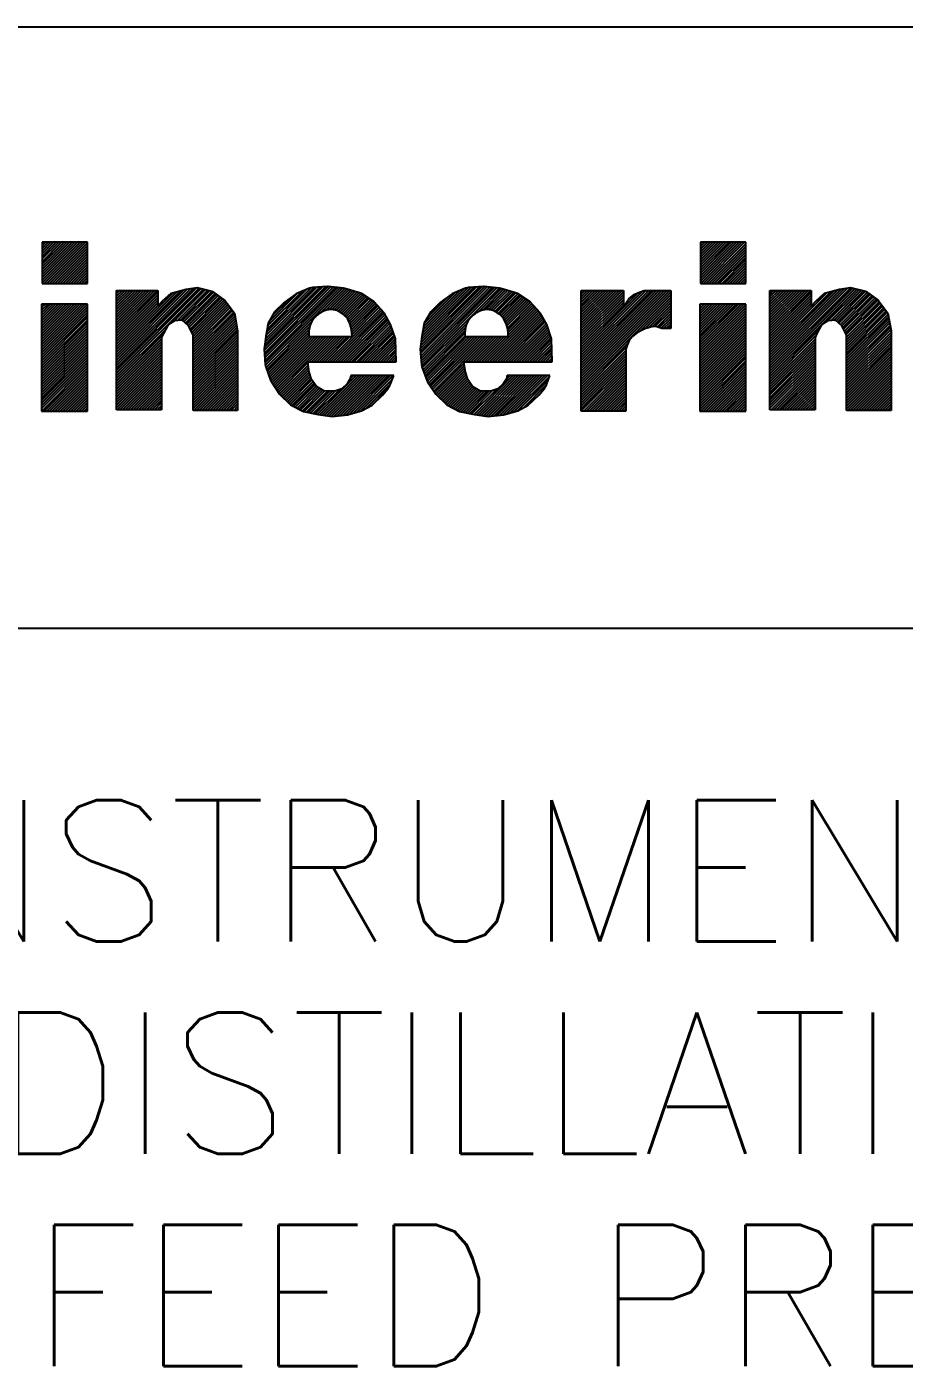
# Model space of a CAD drawing. Header units: millimetres. Extents: x 1928 to 2796, y 74 to 693.
# Drawn here: x 2706.77 to 2733.34, y 148.85 to 189.39 of the extents above; entities that cross this region are included whole.
import ezdxf
from ezdxf.enums import TextEntityAlignment as Align

# ---------------------------------------------------------------- set-up
doc = ezdxf.new("R2010")
doc.units = ezdxf.units.MM
doc.header["$LTSCALE"] = 10
doc.layers.add('2', color=2, linetype='Continuous')
doc.layers.add('DWGLMT', color=6, linetype='Continuous')
doc.styles.get("Standard").update_dxf_attribs({"font": 'simplex.shx'})

msp = doc.modelspace()

# ---------------------------------------------------------------- linework, layer by layer
at = {"color": 0, "linetype": 'Continuous'}
for p, q in [((2707.24, 182.283), (2707.828, 182.872)), ((2707.24, 182.203), (2707.909, 182.872)), ((2707.24, 182.122), (2707.989, 182.872)), ((2707.24, 182.042), (2708.07, 182.872)), ((2707.24, 181.961), (2708.15, 182.872)), ((2707.24, 181.881), (2708.231, 182.872)), ((2707.24, 181.801), (2708.311, 182.872)), ((2707.24, 181.72), (2708.392, 182.872)), ((2707.24, 181.64), (2708.472, 182.872)), ((2707.24, 182.847), (2707.265, 182.872)), ((2707.24, 182.766), (2707.346, 182.872)), ((2707.24, 182.686), (2707.426, 182.872)), ((2707.24, 182.605), (2707.507, 182.872)), ((2707.24, 182.525), (2707.587, 182.872)), ((2707.24, 182.444), (2707.667, 182.872)), ((2707.24, 182.364), (2707.748, 182.872)), ((2707.305, 181.624), (2708.553, 182.872)), ((2727.171, 181.696), (2728.347, 182.872)), ((2727.171, 181.776), (2728.266, 182.872)), ((2727.171, 181.857), (2728.186, 182.872)), ((2727.171, 181.937), (2728.105, 182.872)), ((2727.171, 182.018), (2728.025, 182.872)), ((2727.171, 182.822), (2727.22, 182.872)), ((2727.171, 182.742), (2727.301, 182.872)), ((2727.171, 182.662), (2727.381, 182.872)), ((2727.171, 182.581), (2727.462, 182.872)), ((2727.171, 182.501), (2727.542, 182.872)), ((2727.171, 182.42), (2727.623, 182.872)), ((2727.171, 182.34), (2727.703, 182.872)), ((2727.171, 182.259), (2727.784, 182.872)), ((2727.171, 182.179), (2727.864, 182.872)), ((2727.171, 182.098), (2727.944, 182.872)), ((2727.179, 181.624), (2728.427, 182.872)), ((2727.26, 181.624), (2728.508, 182.872)), ((2707.385, 181.624), (2708.612, 182.851)), ((2707.465, 181.624), (2708.612, 182.77)), ((2707.546, 181.624), (2708.612, 182.69)), ((2707.626, 181.624), (2708.612, 182.609)), ((2707.707, 181.624), (2708.612, 182.529)), ((2727.34, 181.624), (2728.543, 182.827)), ((2727.421, 181.624), (2728.543, 182.746)), ((2727.501, 181.624), (2728.543, 182.666)), ((2727.582, 181.624), (2728.543, 182.585)), ((2727.662, 181.624), (2728.543, 182.505)), ((2707.787, 181.624), (2708.612, 182.448)), ((2707.868, 181.624), (2708.612, 182.368)), ((2707.948, 181.624), (2708.612, 182.287)), ((2708.029, 181.624), (2708.612, 182.207)), ((2708.109, 181.624), (2708.612, 182.127)), ((2727.742, 181.624), (2728.543, 182.424)), ((2727.823, 181.624), (2728.543, 182.344)), ((2727.903, 181.624), (2728.543, 182.263)), ((2727.984, 181.624), (2728.543, 182.183)), ((2728.064, 181.624), (2728.543, 182.102)), ((2708.19, 181.624), (2708.612, 182.046)), ((2708.27, 181.624), (2708.612, 181.966)), ((2708.351, 181.624), (2708.612, 181.885)), ((2708.431, 181.624), (2708.612, 181.805)), ((2708.512, 181.624), (2708.612, 181.724)), ((2708.592, 181.624), (2708.612, 181.644)), ((2728.145, 181.624), (2728.543, 182.022)), ((2728.225, 181.624), (2728.543, 181.941)), ((2728.306, 181.624), (2728.543, 181.861)), ((2728.386, 181.624), (2728.543, 181.781)), ((2728.467, 181.624), (2728.543, 181.7)), ((2709.492, 179.064), (2711.926, 181.498)), ((2709.492, 179.144), (2711.832, 181.484)), ((2709.492, 178.984), (2711.992, 181.483)), ((2709.492, 179.225), (2711.738, 181.471)), ((2709.492, 178.903), (2712.057, 181.468)), ((2709.492, 179.305), (2711.645, 181.458)), ((2709.492, 178.823), (2712.122, 181.452)), ((2709.492, 179.386), (2711.543, 181.437)), ((2709.492, 181.397), (2709.51, 181.415)), ((2709.492, 181.317), (2709.591, 181.415)), ((2709.492, 181.237), (2709.671, 181.415)), ((2709.492, 181.156), (2709.752, 181.415)), ((2709.492, 181.076), (2709.832, 181.415)), ((2709.492, 180.995), (2709.913, 181.415)), ((2709.492, 180.915), (2709.993, 181.415)), ((2709.492, 180.834), (2710.073, 181.415)), ((2709.492, 180.754), (2710.154, 181.415)), ((2709.492, 180.673), (2710.234, 181.415)), ((2709.492, 180.593), (2710.315, 181.415)), ((2709.492, 180.512), (2710.395, 181.415)), ((2709.492, 180.432), (2710.476, 181.415)), ((2709.492, 180.351), (2710.556, 181.415)), ((2709.492, 180.271), (2710.637, 181.415)), ((2709.492, 180.19), (2710.717, 181.415)), ((2709.492, 179.466), (2711.434, 181.408)), ((2709.492, 179.547), (2711.325, 181.38)), ((2709.492, 180.11), (2710.743, 181.361)), ((2709.492, 179.627), (2711.216, 181.351)), ((2709.492, 180.03), (2710.743, 181.28)), ((2711.228, 180.477), (2712.187, 181.437)), ((2711.325, 180.495), (2712.252, 181.421)), ((2711.415, 180.504), (2712.317, 181.406)), ((2711.491, 180.499), (2712.382, 181.39)), ((2711.534, 180.462), (2712.431, 181.359)), ((2711.577, 180.425), (2712.477, 181.324)), ((2711.62, 180.387), (2712.523, 181.29)), ((2711.663, 180.35), (2712.569, 181.256)), ((2713.964, 179.593), (2715.9, 181.529)), ((2713.966, 179.676), (2715.817, 181.526)), ((2713.969, 179.518), (2715.973, 181.521)), ((2713.975, 179.443), (2716.046, 181.514)), ((2713.978, 179.768), (2715.731, 181.521)), ((2713.981, 179.368), (2716.119, 181.506)), ((2713.987, 179.294), (2716.192, 181.499)), ((2713.989, 179.86), (2715.645, 181.516)), ((2713.992, 179.219), (2716.265, 181.491)), ((2714.001, 179.952), (2715.56, 181.51)), ((2714.001, 179.147), (2716.338, 181.484)), ((2714.014, 180.046), (2715.474, 181.505)), ((2714.032, 180.144), (2715.38, 181.492)), ((2714.049, 180.241), (2715.258, 181.45)), ((2714.067, 180.339), (2715.12, 181.393)), ((2714.096, 180.449), (2714.982, 181.335)), ((2715.677, 180.742), (2716.405, 181.471)), ((2715.826, 180.812), (2716.467, 181.452)), ((2715.927, 180.832), (2716.529, 181.433)), ((2716.01, 180.834), (2716.59, 181.415)), ((2716.082, 180.825), (2716.652, 181.396)), ((2716.147, 180.81), (2716.714, 181.377)), ((2716.203, 180.786), (2716.775, 181.358)), ((2716.255, 180.757), (2716.837, 181.34)), ((2716.304, 180.726), (2716.898, 181.32)), ((2716.35, 180.692), (2716.949, 181.291)), ((2716.393, 180.654), (2716.998, 181.259)), ((2718.69, 179.652), (2720.565, 181.527)), ((2718.692, 179.574), (2720.645, 181.527)), ((2718.698, 179.499), (2720.718, 181.519)), ((2718.702, 179.744), (2720.48, 181.522)), ((2718.704, 179.424), (2720.791, 181.512)), ((2718.71, 179.35), (2720.864, 181.504)), ((2718.714, 179.837), (2720.394, 181.517)), ((2718.715, 179.275), (2720.937, 181.497)), ((2718.721, 179.2), (2721.01, 181.489)), ((2718.725, 179.929), (2720.308, 181.512)), ((2718.731, 179.13), (2721.083, 181.482)), ((2718.737, 180.021), (2720.223, 181.506)), ((2718.755, 180.119), (2720.134, 181.498)), ((2718.772, 180.217), (2720.02, 181.465)), ((2718.789, 180.315), (2719.882, 181.407)), ((2718.807, 180.413), (2719.744, 181.35)), ((2720.449, 180.768), (2721.148, 181.466)), ((2720.581, 180.819), (2721.21, 181.447)), ((2720.677, 180.834), (2721.271, 181.429)), ((2720.756, 180.833), (2721.333, 181.41)), ((2720.826, 180.822), (2721.395, 181.391)), ((2720.888, 180.804), (2721.456, 181.372)), ((2720.943, 180.779), (2721.518, 181.354)), ((2720.995, 180.75), (2721.58, 181.335)), ((2721.043, 180.718), (2721.64, 181.314)), ((2721.088, 180.683), (2721.689, 181.283)), ((2721.131, 180.644), (2721.737, 181.251)), ((2723.56, 179.372), (2725.603, 181.415)), ((2723.56, 179.291), (2725.684, 181.415)), ((2723.56, 179.211), (2725.764, 181.415)), ((2723.56, 179.131), (2725.844, 181.415)), ((2723.56, 179.05), (2725.925, 181.415)), ((2723.56, 178.97), (2726.005, 181.415)), ((2723.56, 178.889), (2726.086, 181.415)), ((2723.56, 178.809), (2726.166, 181.415)), ((2723.56, 178.728), (2726.247, 181.415)), ((2723.56, 181.384), (2723.591, 181.415)), ((2723.56, 181.303), (2723.672, 181.415)), ((2723.56, 181.223), (2723.752, 181.415)), ((2723.56, 181.142), (2723.833, 181.415)), ((2723.56, 181.062), (2723.913, 181.415)), ((2723.56, 180.981), (2723.994, 181.415)), ((2723.56, 180.901), (2724.074, 181.415)), ((2723.56, 180.82), (2724.155, 181.415)), ((2723.56, 180.74), (2724.235, 181.415)), ((2723.56, 180.659), (2724.316, 181.415)), ((2723.56, 180.579), (2724.396, 181.415)), ((2723.56, 180.498), (2724.477, 181.415)), ((2723.56, 180.418), (2724.557, 181.415)), ((2723.56, 180.338), (2724.638, 181.415)), ((2723.56, 180.257), (2724.718, 181.415)), ((2723.56, 180.177), (2724.798, 181.415)), ((2723.56, 179.452), (2725.52, 181.413)), ((2723.56, 179.533), (2725.423, 181.396)), ((2723.56, 180.096), (2724.837, 181.374)), ((2723.56, 179.613), (2725.305, 181.359)), ((2723.56, 178.648), (2726.269, 181.357)), ((2723.56, 180.016), (2724.837, 181.293)), ((2723.56, 178.567), (2726.269, 181.277)), ((2724.955, 181.089), (2725.16, 181.294)), ((2729.274, 179.051), (2731.719, 181.496)), ((2729.274, 179.132), (2731.629, 181.486)), ((2729.274, 178.971), (2731.784, 181.481)), ((2729.274, 179.212), (2731.535, 181.473)), ((2729.274, 178.89), (2731.849, 181.465)), ((2729.274, 179.293), (2731.441, 181.46)), ((2729.274, 178.81), (2731.914, 181.45)), ((2729.274, 179.373), (2731.342, 181.441)), ((2729.274, 180.178), (2730.511, 181.415)), ((2729.274, 180.258), (2730.431, 181.415)), ((2729.274, 180.339), (2730.35, 181.415)), ((2729.274, 180.419), (2730.27, 181.415)), ((2729.274, 180.5), (2730.19, 181.415)), ((2729.274, 180.58), (2730.109, 181.415)), ((2729.274, 180.661), (2730.029, 181.415)), ((2729.274, 180.741), (2729.948, 181.415)), ((2729.274, 180.822), (2729.868, 181.415)), ((2729.274, 180.902), (2729.787, 181.415)), ((2729.274, 180.983), (2729.707, 181.415)), ((2729.274, 181.063), (2729.626, 181.415)), ((2729.274, 181.143), (2729.546, 181.415)), ((2729.274, 181.224), (2729.465, 181.415)), ((2729.274, 181.304), (2729.385, 181.415)), ((2729.274, 181.385), (2729.304, 181.415)), ((2729.274, 179.454), (2731.233, 181.413)), ((2729.274, 179.534), (2731.124, 181.384)), ((2729.274, 179.615), (2731.015, 181.356)), ((2729.274, 180.097), (2730.525, 181.348)), ((2729.274, 180.017), (2730.525, 181.268)), ((2731.032, 180.487), (2731.979, 181.434)), ((2731.121, 180.496), (2732.044, 181.419)), ((2731.21, 180.505), (2732.109, 181.403)), ((2731.279, 180.494), (2732.172, 181.386)), ((2731.322, 180.456), (2732.22, 181.353)), ((2731.365, 180.419), (2732.266, 181.319)), ((2731.408, 180.381), (2732.312, 181.285)), ((2731.451, 180.343), (2732.358, 181.25)), ((2707.216, 180.409), (2707.809, 181.001)), ((2707.216, 180.329), (2707.889, 181.001)), ((2707.216, 180.248), (2707.97, 181.001)), ((2707.216, 180.168), (2708.05, 181.001)), ((2707.216, 180.087), (2708.131, 181.001)), ((2707.216, 180.007), (2708.211, 181.001)), ((2707.216, 179.926), (2708.292, 181.001)), ((2707.216, 179.846), (2708.372, 181.001)), ((2707.216, 179.765), (2708.453, 181.001)), ((2707.216, 179.685), (2708.533, 181.001)), ((2707.216, 180.972), (2707.246, 181.001)), ((2707.216, 180.892), (2707.326, 181.001)), ((2707.216, 180.811), (2707.407, 181.001)), ((2707.216, 180.731), (2707.487, 181.001)), ((2707.216, 180.65), (2707.567, 181.001)), ((2707.216, 180.57), (2707.648, 181.001)), ((2707.216, 180.489), (2707.728, 181.001)), ((2707.216, 179.604), (2708.612, 181)), ((2707.216, 179.524), (2708.612, 180.92)), ((2707.216, 179.443), (2708.612, 180.839)), ((2709.492, 179.949), (2710.743, 181.2)), ((2709.492, 179.869), (2710.743, 181.119)), ((2709.492, 179.788), (2710.743, 181.039)), ((2709.492, 179.708), (2710.743, 180.958)), ((2711.692, 180.298), (2712.615, 181.222)), ((2711.719, 180.244), (2712.662, 181.187)), ((2711.746, 180.191), (2712.708, 181.153)), ((2711.773, 180.137), (2712.754, 181.119)), ((2711.8, 180.084), (2712.795, 181.079)), ((2711.81, 180.014), (2712.829, 181.033)), ((2711.81, 179.933), (2712.864, 180.987)), ((2711.81, 179.853), (2712.899, 180.942)), ((2711.81, 179.772), (2712.933, 180.896)), ((2711.81, 179.692), (2712.968, 180.85)), ((2714.205, 180.639), (2714.747, 181.18)), ((2715.876, 179.252), (2717.483, 180.859)), ((2716.433, 180.614), (2717.047, 181.227)), ((2716.47, 180.57), (2717.096, 181.196)), ((2716.503, 180.522), (2717.144, 181.164)), ((2716.531, 180.471), (2717.193, 181.132)), ((2716.556, 180.415), (2717.242, 181.101)), ((2716.577, 180.355), (2717.29, 181.069)), ((2716.593, 180.291), (2717.329, 181.027)), ((2716.607, 180.224), (2717.368, 180.985)), ((2716.615, 180.152), (2717.406, 180.943)), ((2716.622, 180.078), (2717.445, 180.901)), ((2718.905, 180.591), (2719.548, 181.234)), ((2720.624, 179.252), (2722.22, 180.848)), ((2721.17, 180.603), (2721.786, 181.219)), ((2721.205, 180.558), (2721.835, 181.188)), ((2721.237, 180.51), (2721.884, 181.156)), ((2721.265, 180.457), (2721.932, 181.124)), ((2721.289, 180.4), (2721.981, 181.093)), ((2721.308, 180.339), (2722.027, 181.058)), ((2721.324, 180.274), (2722.066, 181.016)), ((2721.336, 180.206), (2722.104, 180.974)), ((2721.345, 180.134), (2722.143, 180.932)), ((2721.35, 180.059), (2722.181, 180.89)), ((2723.56, 179.935), (2724.837, 181.213)), ((2723.56, 178.487), (2726.269, 181.196)), ((2723.56, 179.855), (2724.837, 181.132)), ((2723.56, 179.774), (2724.837, 181.052)), ((2723.56, 179.694), (2724.837, 180.971)), ((2725.314, 180.161), (2726.269, 181.116)), ((2725.474, 180.24), (2726.269, 181.035)), ((2725.595, 180.281), (2726.269, 180.955)), ((2725.708, 180.313), (2726.269, 180.874)), ((2727.147, 179.661), (2728.488, 181.001)), ((2727.147, 179.741), (2728.408, 181.001)), ((2727.147, 179.822), (2728.327, 181.001)), ((2727.147, 179.902), (2728.247, 181.001)), ((2727.147, 179.983), (2728.166, 181.001)), ((2727.147, 180.063), (2728.086, 181.001)), ((2727.147, 180.143), (2728.005, 181.001)), ((2727.147, 180.224), (2727.925, 181.001)), ((2727.147, 180.304), (2727.844, 181.001)), ((2727.147, 180.385), (2727.764, 181.001)), ((2727.147, 180.465), (2727.684, 181.001)), ((2727.147, 180.546), (2727.603, 181.001)), ((2727.147, 180.626), (2727.523, 181.001)), ((2727.147, 180.707), (2727.442, 181.001)), ((2727.147, 180.787), (2727.362, 181.001)), ((2727.147, 180.868), (2727.281, 181.001)), ((2727.147, 180.948), (2727.201, 181.001)), ((2727.147, 179.58), (2728.543, 180.976)), ((2727.147, 179.5), (2728.543, 180.895)), ((2729.274, 179.936), (2730.525, 181.187)), ((2729.274, 179.856), (2730.525, 181.107)), ((2729.274, 179.776), (2730.525, 181.026)), ((2729.274, 179.695), (2730.525, 180.946)), ((2730.611, 181.032), (2730.752, 181.173)), ((2731.478, 180.29), (2732.404, 181.216)), ((2731.505, 180.236), (2732.45, 181.182)), ((2731.532, 180.183), (2732.497, 181.148)), ((2731.559, 180.129), (2732.543, 181.113)), ((2731.585, 180.075), (2732.582, 181.072)), ((2731.592, 180.001), (2732.616, 181.026)), ((2731.592, 179.921), (2732.651, 180.98)), ((2731.592, 179.84), (2732.686, 180.934)), ((2731.592, 179.76), (2732.72, 180.889)), ((2731.592, 179.679), (2732.755, 180.843)), ((2707.216, 179.363), (2708.612, 180.759)), ((2707.216, 179.282), (2708.612, 180.678)), ((2707.216, 179.202), (2708.612, 180.598)), ((2707.216, 179.122), (2708.612, 180.517)), ((2707.216, 179.041), (2708.612, 180.437)), ((2711.81, 179.611), (2713.003, 180.804)), ((2711.81, 179.531), (2713.038, 180.759)), ((2711.81, 179.451), (2713.066, 180.707)), ((2711.81, 179.37), (2713.079, 180.639)), ((2711.81, 179.29), (2713.091, 180.57)), ((2711.81, 179.209), (2713.103, 180.502)), ((2711.81, 179.129), (2713.115, 180.434)), ((2714.017, 179.083), (2715.403, 180.469)), ((2715.957, 179.252), (2717.522, 180.817)), ((2716.037, 179.252), (2717.56, 180.775)), ((2716.118, 179.252), (2717.598, 180.732)), ((2716.198, 179.252), (2717.626, 180.68)), ((2716.279, 179.252), (2717.654, 180.628)), ((2716.359, 179.252), (2717.682, 180.575)), ((2716.44, 179.252), (2717.71, 180.523)), ((2716.52, 179.252), (2717.739, 180.471)), ((2718.749, 179.068), (2720.108, 180.426)), ((2720.704, 179.252), (2722.258, 180.807)), ((2720.785, 179.252), (2722.297, 180.765)), ((2720.865, 179.252), (2722.332, 180.719)), ((2720.946, 179.252), (2722.36, 180.667)), ((2721.026, 179.252), (2722.388, 180.614)), ((2721.107, 179.252), (2722.416, 180.562)), ((2721.187, 179.252), (2722.445, 180.51)), ((2721.268, 179.252), (2722.473, 180.458)), ((2725.791, 180.316), (2726.269, 180.794)), ((2725.861, 180.305), (2726.269, 180.713)), ((2725.922, 180.286), (2726.269, 180.633)), ((2725.982, 180.266), (2726.269, 180.552)), ((2726.055, 180.258), (2726.269, 180.472)), ((2727.147, 179.419), (2728.543, 180.815)), ((2727.147, 179.339), (2728.543, 180.735)), ((2727.147, 179.258), (2728.543, 180.654)), ((2727.147, 179.178), (2728.543, 180.574)), ((2727.147, 179.097), (2728.543, 180.493)), ((2731.592, 179.599), (2732.79, 180.797)), ((2731.592, 179.518), (2732.825, 180.751)), ((2731.592, 179.438), (2732.85, 180.696)), ((2731.592, 179.357), (2732.862, 180.628)), ((2731.592, 179.277), (2732.874, 180.56)), ((2731.592, 179.197), (2732.886, 180.491)), ((2707.216, 178.961), (2708.612, 180.356)), ((2707.216, 178.88), (2708.612, 180.276)), ((2707.216, 178.8), (2708.612, 180.195)), ((2707.216, 178.719), (2708.612, 180.115)), ((2707.216, 178.639), (2708.612, 180.034)), ((2709.492, 178.742), (2710.973, 180.222)), ((2709.492, 178.662), (2710.887, 180.056)), ((2711.81, 179.048), (2713.127, 180.365)), ((2711.81, 178.968), (2713.139, 180.297)), ((2711.81, 178.887), (2713.151, 180.229)), ((2711.81, 178.807), (2713.158, 180.155)), ((2711.81, 178.726), (2713.158, 180.075)), ((2714.038, 179.023), (2715.344, 180.329)), ((2714.06, 178.964), (2715.322, 180.227)), ((2714.081, 178.905), (2715.314, 180.139)), ((2714.102, 178.846), (2715.314, 180.058)), ((2716.601, 179.252), (2717.767, 180.418)), ((2716.681, 179.252), (2717.793, 180.364)), ((2716.762, 179.252), (2717.813, 180.304)), ((2716.842, 179.252), (2717.834, 180.244)), ((2716.922, 179.252), (2717.854, 180.184)), ((2717.003, 179.252), (2717.874, 180.124)), ((2717.083, 179.252), (2717.894, 180.063)), ((2718.771, 179.009), (2720.063, 180.301)), ((2718.792, 178.949), (2720.046, 180.204)), ((2718.813, 178.89), (2720.041, 180.118)), ((2718.835, 178.831), (2720.042, 180.038)), ((2721.348, 179.252), (2722.501, 180.405)), ((2721.428, 179.252), (2722.525, 180.349)), ((2721.509, 179.252), (2722.546, 180.289)), ((2721.589, 179.252), (2722.566, 180.229)), ((2721.67, 179.252), (2722.586, 180.169)), ((2721.75, 179.252), (2722.606, 180.108)), ((2721.831, 179.252), (2722.627, 180.048)), ((2726.136, 180.258), (2726.269, 180.391)), ((2726.216, 180.258), (2726.269, 180.311)), ((2727.147, 179.017), (2728.543, 180.413)), ((2727.147, 178.937), (2728.543, 180.332)), ((2727.147, 178.856), (2728.543, 180.252)), ((2727.147, 178.776), (2728.543, 180.171)), ((2727.147, 178.695), (2728.543, 180.091)), ((2729.274, 178.73), (2730.739, 180.195)), ((2729.274, 178.649), (2730.658, 180.033)), ((2731.592, 179.116), (2732.898, 180.423)), ((2731.592, 179.036), (2732.911, 180.355)), ((2731.592, 178.955), (2732.923, 180.286)), ((2731.592, 178.875), (2732.935, 180.218)), ((2731.592, 178.794), (2732.94, 180.143)), ((2731.592, 178.714), (2732.94, 180.062)), ((2707.216, 178.558), (2708.612, 179.954)), ((2707.216, 178.478), (2708.612, 179.874)), ((2707.216, 178.397), (2708.612, 179.793)), ((2707.216, 178.317), (2708.612, 179.713)), ((2707.216, 178.236), (2708.612, 179.632)), ((2709.492, 178.581), (2710.857, 179.946)), ((2709.492, 178.501), (2710.857, 179.866)), ((2709.492, 178.42), (2710.857, 179.785)), ((2709.492, 178.34), (2710.857, 179.705)), ((2709.492, 178.259), (2710.857, 179.624)), ((2711.81, 178.646), (2713.158, 179.994)), ((2711.81, 178.565), (2713.158, 179.914)), ((2711.81, 178.485), (2713.158, 179.833)), ((2711.81, 178.404), (2713.158, 179.753)), ((2711.81, 178.324), (2713.158, 179.672)), ((2714.123, 178.787), (2715.353, 180.017)), ((2714.145, 178.728), (2715.434, 180.017)), ((2714.166, 178.668), (2715.514, 180.017)), ((2714.198, 178.62), (2715.595, 180.017)), ((2714.23, 178.571), (2715.675, 180.017)), ((2714.262, 178.523), (2715.756, 180.017)), ((2714.294, 178.475), (2715.836, 180.017)), ((2714.327, 178.427), (2715.916, 180.017)), ((2714.359, 178.378), (2715.997, 180.017)), ((2715.313, 179.252), (2716.077, 180.017)), ((2715.394, 179.252), (2716.158, 180.017)), ((2715.474, 179.252), (2716.238, 180.017)), ((2715.555, 179.252), (2716.319, 180.017)), ((2715.635, 179.252), (2716.399, 180.017)), ((2715.716, 179.252), (2716.48, 180.017)), ((2715.796, 179.252), (2716.56, 180.017)), ((2717.164, 179.252), (2717.915, 180.003)), ((2717.244, 179.252), (2717.934, 179.943)), ((2717.325, 179.252), (2717.937, 179.864)), ((2717.405, 179.252), (2717.939, 179.786)), ((2717.486, 179.252), (2717.941, 179.708)), ((2717.566, 179.252), (2717.943, 179.629)), ((2718.856, 178.772), (2720.101, 180.017)), ((2718.877, 178.713), (2720.181, 180.017)), ((2718.901, 178.656), (2720.262, 180.017)), ((2718.933, 178.607), (2720.342, 180.017)), ((2718.965, 178.559), (2720.422, 180.017)), ((2718.997, 178.511), (2720.503, 180.017)), ((2719.03, 178.463), (2720.583, 180.017)), ((2719.062, 178.415), (2720.664, 180.017)), ((2719.094, 178.366), (2720.744, 180.017)), ((2720.061, 179.252), (2720.825, 180.017)), ((2720.141, 179.252), (2720.905, 180.017)), ((2720.222, 179.252), (2720.986, 180.017)), ((2720.302, 179.252), (2721.066, 180.017)), ((2720.382, 179.252), (2721.147, 180.017)), ((2720.463, 179.252), (2721.227, 180.017)), ((2720.543, 179.252), (2721.308, 180.017)), ((2721.911, 179.252), (2722.647, 179.988)), ((2721.992, 179.252), (2722.662, 179.923)), ((2722.072, 179.252), (2722.664, 179.844)), ((2722.153, 179.252), (2722.666, 179.766)), ((2722.233, 179.252), (2722.669, 179.688)), ((2723.56, 178.406), (2724.988, 179.835)), ((2723.56, 178.326), (2724.934, 179.7)), ((2727.147, 178.615), (2728.543, 180.01)), ((2727.147, 178.534), (2728.543, 179.93)), ((2727.147, 178.454), (2728.543, 179.849)), ((2727.147, 178.373), (2728.543, 179.769)), ((2727.147, 178.293), (2728.543, 179.688)), ((2729.274, 178.569), (2730.639, 179.934)), ((2729.274, 178.488), (2730.639, 179.853)), ((2729.274, 178.408), (2730.639, 179.773)), ((2729.274, 178.327), (2730.639, 179.692)), ((2731.592, 178.633), (2732.94, 179.982)), ((2731.592, 178.553), (2732.94, 179.901)), ((2731.592, 178.472), (2732.94, 179.821)), ((2731.592, 178.392), (2732.94, 179.74)), ((2731.592, 178.311), (2732.94, 179.66)), ((2707.216, 178.156), (2708.612, 179.552)), ((2707.216, 178.076), (2708.612, 179.471)), ((2707.216, 177.995), (2708.612, 179.391)), ((2707.216, 177.915), (2708.612, 179.31)), ((2707.216, 177.834), (2708.612, 179.23)), ((2709.492, 178.179), (2710.857, 179.544)), ((2709.492, 178.098), (2710.857, 179.463)), ((2709.492, 178.018), (2710.857, 179.383)), ((2709.492, 177.937), (2710.857, 179.302)), ((2709.492, 177.857), (2710.857, 179.222)), ((2711.81, 178.244), (2713.158, 179.592)), ((2711.81, 178.163), (2713.158, 179.511)), ((2711.81, 178.083), (2713.158, 179.431)), ((2711.81, 178.002), (2713.158, 179.351)), ((2711.81, 177.922), (2713.158, 179.27)), ((2714.391, 178.33), (2715.287, 179.226)), ((2717.647, 179.252), (2717.945, 179.551)), ((2717.727, 179.252), (2717.947, 179.473)), ((2717.808, 179.252), (2717.95, 179.394)), ((2717.888, 179.252), (2717.952, 179.316)), ((2722.314, 179.252), (2722.671, 179.61)), ((2722.394, 179.252), (2722.673, 179.531)), ((2722.475, 179.252), (2722.675, 179.453)), ((2722.555, 179.252), (2722.677, 179.375)), ((2722.635, 179.252), (2722.679, 179.296)), ((2723.56, 178.245), (2724.908, 179.594)), ((2723.56, 178.165), (2724.908, 179.513)), ((2723.56, 178.085), (2724.908, 179.433)), ((2723.56, 178.004), (2724.908, 179.352)), ((2723.56, 177.924), (2724.908, 179.272)), ((2727.147, 178.212), (2728.543, 179.608)), ((2727.147, 178.132), (2728.543, 179.528)), ((2727.147, 178.051), (2728.543, 179.447)), ((2727.147, 177.971), (2728.543, 179.367)), ((2727.147, 177.89), (2728.543, 179.286)), ((2729.274, 178.247), (2730.639, 179.612)), ((2729.274, 178.166), (2730.639, 179.531)), ((2729.274, 178.086), (2730.639, 179.451)), ((2729.274, 178.005), (2730.639, 179.37)), ((2729.274, 177.925), (2730.639, 179.29)), ((2729.274, 177.844), (2730.639, 179.209)), ((2731.592, 178.231), (2732.94, 179.579)), ((2731.592, 178.151), (2732.94, 179.499)), ((2731.592, 178.07), (2732.94, 179.418)), ((2731.592, 177.99), (2732.94, 179.338)), ((2731.592, 177.909), (2732.94, 179.258)), ((2707.225, 177.762), (2708.612, 179.149)), ((2707.305, 177.762), (2708.612, 179.069)), ((2707.385, 177.762), (2708.612, 178.988)), ((2707.466, 177.762), (2708.612, 178.908)), ((2707.546, 177.762), (2708.612, 178.828)), ((2709.513, 177.798), (2710.857, 179.141)), ((2709.594, 177.798), (2710.857, 179.061)), ((2709.674, 177.798), (2710.857, 178.981)), ((2709.755, 177.798), (2710.857, 178.9)), ((2709.835, 177.798), (2710.857, 178.82)), ((2711.81, 177.841), (2713.158, 179.19)), ((2711.831, 177.781), (2713.158, 179.109)), ((2711.911, 177.781), (2713.158, 179.029)), ((2711.992, 177.781), (2713.158, 178.948)), ((2712.072, 177.781), (2713.158, 178.868)), ((2714.423, 178.282), (2715.297, 179.155)), ((2714.462, 178.241), (2715.306, 179.084)), ((2714.503, 178.201), (2715.315, 179.013)), ((2714.544, 178.161), (2715.325, 178.942)), ((2714.585, 178.122), (2715.344, 178.881)), ((2714.626, 178.082), (2715.364, 178.82)), ((2715.576, 177.664), (2716.745, 178.833)), ((2715.645, 177.653), (2716.825, 178.833)), ((2715.715, 177.643), (2716.906, 178.833)), ((2715.786, 177.633), (2716.986, 178.833)), ((2715.856, 177.623), (2717.067, 178.833)), ((2715.927, 177.613), (2717.147, 178.833)), ((2715.997, 177.603), (2717.228, 178.833)), ((2716.081, 177.606), (2717.308, 178.833)), ((2716.17, 177.615), (2717.389, 178.833)), ((2716.26, 177.625), (2717.469, 178.833)), ((2716.35, 177.634), (2717.55, 178.833)), ((2716.44, 177.643), (2717.63, 178.833)), ((2716.542, 177.665), (2717.711, 178.833)), ((2716.568, 178.737), (2716.664, 178.833)), ((2716.655, 177.697), (2717.791, 178.833)), ((2716.767, 177.729), (2717.871, 178.833)), ((2719.126, 178.318), (2720.017, 179.209)), ((2719.159, 178.27), (2720.026, 179.137)), ((2719.2, 178.231), (2720.036, 179.066)), ((2719.241, 178.191), (2720.045, 178.995)), ((2719.281, 178.151), (2720.056, 178.926)), ((2719.322, 178.112), (2720.076, 178.865)), ((2719.363, 178.072), (2720.096, 178.805)), ((2720.32, 177.661), (2721.492, 178.833)), ((2720.39, 177.65), (2721.573, 178.833)), ((2720.46, 177.64), (2721.653, 178.833)), ((2720.531, 177.63), (2721.734, 178.833)), ((2720.601, 177.62), (2721.814, 178.833)), ((2720.672, 177.61), (2721.895, 178.833)), ((2720.742, 177.6), (2721.975, 178.833)), ((2720.83, 177.608), (2722.056, 178.833)), ((2720.92, 177.618), (2722.136, 178.833)), ((2721.01, 177.627), (2722.217, 178.833)), ((2721.1, 177.636), (2722.297, 178.833)), ((2721.19, 177.646), (2722.377, 178.833)), ((2721.266, 178.688), (2721.412, 178.833)), ((2721.298, 177.673), (2722.458, 178.833)), ((2721.313, 178.815), (2721.331, 178.833)), ((2721.41, 177.705), (2722.538, 178.833)), ((2721.522, 177.737), (2722.608, 178.822)), ((2723.56, 177.843), (2724.908, 179.192)), ((2723.56, 177.763), (2724.908, 179.111)), ((2723.639, 177.762), (2724.908, 179.031)), ((2723.72, 177.762), (2724.908, 178.95)), ((2723.8, 177.762), (2724.908, 178.87)), ((2727.147, 177.81), (2728.543, 179.206)), ((2727.18, 177.762), (2728.543, 179.125)), ((2727.26, 177.762), (2728.543, 179.045)), ((2727.341, 177.762), (2728.543, 178.964)), ((2727.421, 177.762), (2728.543, 178.884)), ((2729.308, 177.798), (2730.639, 179.129)), ((2729.388, 177.798), (2730.639, 179.048)), ((2729.468, 177.798), (2730.639, 178.968)), ((2729.549, 177.798), (2730.639, 178.887)), ((2729.629, 177.798), (2730.639, 178.807)), ((2731.592, 177.829), (2732.94, 179.177)), ((2731.625, 177.781), (2732.94, 179.097)), ((2731.705, 177.781), (2732.94, 179.016)), ((2731.786, 177.781), (2732.94, 178.936)), ((2731.866, 177.781), (2732.94, 178.855)), ((2707.627, 177.762), (2708.612, 178.747)), ((2707.707, 177.762), (2708.612, 178.667)), ((2707.788, 177.762), (2708.612, 178.586)), ((2707.868, 177.762), (2708.612, 178.506)), ((2707.949, 177.762), (2708.612, 178.425)), ((2709.916, 177.798), (2710.857, 178.739)), ((2709.996, 177.798), (2710.857, 178.659)), ((2710.077, 177.798), (2710.857, 178.578)), ((2710.157, 177.798), (2710.857, 178.498)), ((2710.237, 177.798), (2710.857, 178.417)), ((2712.152, 177.781), (2713.158, 178.787)), ((2712.233, 177.781), (2713.158, 178.707)), ((2712.313, 177.781), (2713.158, 178.626)), ((2712.394, 177.781), (2713.158, 178.546)), ((2712.474, 177.781), (2713.158, 178.465)), ((2714.666, 178.042), (2715.383, 178.759)), ((2714.707, 178.003), (2715.406, 178.702)), ((2714.748, 177.963), (2715.44, 178.655)), ((2714.798, 177.932), (2715.473, 178.608)), ((2714.851, 177.905), (2715.506, 178.56)), ((2714.904, 177.878), (2715.54, 178.513)), ((2714.957, 177.85), (2715.588, 178.481)), ((2715.01, 177.823), (2715.638, 178.451)), ((2715.063, 177.796), (2715.689, 178.421)), ((2715.509, 177.678), (2716.238, 178.407)), ((2716.879, 177.761), (2717.845, 178.727)), ((2717.037, 177.838), (2717.797, 178.598)), ((2717.213, 177.934), (2717.678, 178.399)), ((2719.404, 178.032), (2720.116, 178.744)), ((2719.445, 177.993), (2720.142, 178.69)), ((2719.485, 177.953), (2720.175, 178.643)), ((2719.538, 177.925), (2720.209, 178.596)), ((2719.591, 177.898), (2720.242, 178.549)), ((2719.644, 177.871), (2720.277, 178.503)), ((2719.698, 177.843), (2720.327, 178.473)), ((2719.751, 177.816), (2720.378, 178.443)), ((2719.804, 177.789), (2720.429, 178.413)), ((2720.253, 177.674), (2720.995, 178.417)), ((2721.635, 177.769), (2722.56, 178.694)), ((2721.809, 177.862), (2722.512, 178.566)), ((2723.881, 177.762), (2724.908, 178.789)), ((2723.961, 177.762), (2724.908, 178.709)), ((2724.042, 177.762), (2724.908, 178.628)), ((2724.122, 177.762), (2724.908, 178.548)), ((2724.202, 177.762), (2724.908, 178.467)), ((2727.502, 177.762), (2728.543, 178.803)), ((2727.582, 177.762), (2728.543, 178.723)), ((2727.662, 177.762), (2728.543, 178.642)), ((2727.743, 177.762), (2728.543, 178.562)), ((2727.823, 177.762), (2728.543, 178.482)), ((2727.904, 177.762), (2728.543, 178.401)), ((2729.71, 177.798), (2730.639, 178.727)), ((2729.79, 177.798), (2730.639, 178.646)), ((2729.871, 177.798), (2730.639, 178.566)), ((2729.951, 177.798), (2730.639, 178.485)), ((2730.032, 177.798), (2730.639, 178.405)), ((2731.947, 177.781), (2732.94, 178.775)), ((2732.027, 177.781), (2732.94, 178.694)), ((2732.108, 177.781), (2732.94, 178.614)), ((2732.188, 177.781), (2732.94, 178.533)), ((2732.269, 177.781), (2732.94, 178.453)), ((2708.029, 177.762), (2708.612, 178.345)), ((2708.11, 177.762), (2708.612, 178.264)), ((2708.19, 177.762), (2708.612, 178.184)), ((2708.271, 177.762), (2708.612, 178.103)), ((2708.351, 177.762), (2708.612, 178.023)), ((2710.318, 177.798), (2710.857, 178.337)), ((2710.398, 177.798), (2710.857, 178.256)), ((2710.479, 177.798), (2710.857, 178.176)), ((2710.559, 177.798), (2710.857, 178.095)), ((2710.64, 177.798), (2710.857, 178.015)), ((2712.555, 177.781), (2713.158, 178.385)), ((2712.635, 177.781), (2713.158, 178.305)), ((2712.716, 177.781), (2713.158, 178.224)), ((2712.796, 177.781), (2713.158, 178.144)), ((2712.877, 177.781), (2713.158, 178.063)), ((2715.117, 177.768), (2715.739, 178.391)), ((2715.174, 177.746), (2715.801, 178.372)), ((2715.241, 177.732), (2715.876, 178.367)), ((2715.308, 177.718), (2715.954, 178.365)), ((2715.375, 177.705), (2716.039, 178.369)), ((2715.442, 177.691), (2716.123, 178.372)), ((2719.857, 177.761), (2720.479, 178.383)), ((2719.918, 177.742), (2720.547, 178.371)), ((2719.985, 177.729), (2720.622, 178.366)), ((2720.052, 177.715), (2720.703, 178.366)), ((2720.119, 177.702), (2720.787, 178.369)), ((2720.186, 177.688), (2720.878, 178.38)), ((2722.15, 178.124), (2722.31, 178.283)), ((2724.283, 177.762), (2724.908, 178.387)), ((2724.363, 177.762), (2724.908, 178.306)), ((2724.444, 177.762), (2724.908, 178.226)), ((2724.524, 177.762), (2724.908, 178.145)), ((2724.605, 177.762), (2724.908, 178.065)), ((2727.984, 177.762), (2728.543, 178.321)), ((2728.065, 177.762), (2728.543, 178.24)), ((2728.145, 177.762), (2728.543, 178.16)), ((2728.226, 177.762), (2728.543, 178.079)), ((2728.306, 177.762), (2728.543, 177.999)), ((2730.112, 177.798), (2730.639, 178.324)), ((2730.193, 177.798), (2730.639, 178.244)), ((2730.273, 177.798), (2730.639, 178.163)), ((2730.354, 177.798), (2730.639, 178.083)), ((2730.434, 177.798), (2730.639, 178.002)), ((2732.349, 177.781), (2732.94, 178.372)), ((2732.429, 177.781), (2732.94, 178.292)), ((2732.51, 177.781), (2732.94, 178.211)), ((2732.59, 177.781), (2732.94, 178.131)), ((2732.671, 177.781), (2732.94, 178.051)), ((2708.431, 177.762), (2708.612, 177.942)), ((2708.512, 177.762), (2708.612, 177.862)), ((2708.592, 177.762), (2708.612, 177.781)), ((2710.72, 177.798), (2710.857, 177.934)), ((2710.801, 177.798), (2710.857, 177.854)), ((2712.957, 177.781), (2713.158, 177.983)), ((2713.038, 177.781), (2713.158, 177.902)), ((2713.118, 177.781), (2713.158, 177.822)), ((2724.685, 177.762), (2724.908, 177.985)), ((2724.766, 177.762), (2724.908, 177.904)), ((2724.846, 177.762), (2724.908, 177.824)), ((2728.387, 177.762), (2728.543, 177.918)), ((2728.467, 177.762), (2728.543, 177.838)), ((2730.514, 177.798), (2730.639, 177.922)), ((2730.595, 177.798), (2730.639, 177.841)), ((2732.751, 177.781), (2732.94, 177.97)), ((2732.832, 177.781), (2732.94, 177.89)), ((2732.912, 177.781), (2732.94, 177.809))]:
    msp.add_line(p, q, dxfattribs=at)
at = {"layer": 'DWGLMT'}
for p, q in [((2645.961, 189.393), (2790.546, 189.393)), ((2645.961, 171.186), (2790.546, 171.186))]:
    msp.add_line(p, q, dxfattribs=at)
at = {"layer": 'DWGLMT', "color": 7, "linetype": 'Continuous'}
for p, q in [((2708.612, 182.872), (2707.24, 182.872)), ((2707.24, 182.872), (2707.24, 181.624)), ((2708.612, 181.624), (2708.612, 182.872)), ((2727.171, 182.872), (2727.171, 181.624)), ((2728.543, 182.872), (2727.171, 182.872)), ((2728.543, 181.624), (2728.543, 182.872)), ((2707.24, 181.624), (2708.612, 181.624)), ((2709.492, 181.415), (2710.743, 181.415)), ((2709.492, 177.798), (2709.492, 181.415)), ((2710.743, 181.415), (2710.743, 180.934)), ((2710.887, 181.098), (2711.148, 181.333)), ((2711.148, 181.333), (2711.597, 181.451)), ((2711.597, 181.451), (2711.928, 181.498)), ((2711.928, 181.498), (2712.381, 181.39)), ((2712.381, 181.39), (2712.401, 181.38)), ((2712.401, 181.38), (2712.774, 181.103)), ((2714.93, 181.313), (2714.566, 181.049)), ((2715.333, 181.482), (2714.93, 181.313)), ((2715.425, 181.502), (2715.333, 181.482)), ((2715.875, 181.53), (2715.425, 181.502)), ((2715.897, 181.529), (2715.875, 181.53)), ((2716.359, 181.482), (2715.897, 181.529)), ((2716.399, 181.473), (2716.359, 181.482)), ((2716.844, 181.337), (2716.399, 181.473)), ((2716.909, 181.317), (2716.844, 181.337)), ((2717.289, 181.07), (2716.909, 181.317)), ((2719.657, 181.313), (2719.294, 181.049)), ((2720.061, 181.482), (2719.657, 181.313)), ((2720.152, 181.502), (2720.061, 181.482)), ((2720.602, 181.53), (2720.152, 181.502)), ((2720.624, 181.529), (2720.602, 181.53)), ((2721.087, 181.482), (2720.624, 181.529)), ((2721.126, 181.473), (2721.087, 181.482)), ((2721.571, 181.337), (2721.126, 181.473)), ((2721.636, 181.317), (2721.571, 181.337)), ((2722.016, 181.07), (2721.636, 181.317)), ((2723.56, 177.762), (2723.56, 181.415)), ((2723.56, 181.415), (2724.837, 181.415)), ((2724.837, 181.415), (2724.837, 180.916)), ((2725.005, 181.163), (2725.159, 181.294)), ((2725.159, 181.294), (2725.291, 181.354)), ((2725.291, 181.354), (2725.469, 181.411)), ((2725.469, 181.411), (2725.57, 181.415)), ((2725.57, 181.415), (2726.269, 181.415)), ((2726.269, 181.415), (2726.269, 180.258)), ((2727.171, 181.624), (2728.543, 181.624)), ((2729.274, 181.415), (2730.525, 181.415)), ((2729.274, 177.798), (2729.274, 181.415)), ((2730.525, 181.415), (2730.525, 180.934)), ((2730.669, 181.098), (2730.929, 181.333)), ((2730.929, 181.333), (2731.379, 181.451)), ((2731.379, 181.451), (2731.71, 181.498)), ((2731.71, 181.498), (2732.163, 181.39)), ((2732.163, 181.39), (2732.183, 181.38)), ((2732.183, 181.38), (2732.556, 181.103)), ((2708.612, 181.001), (2707.216, 181.001)), ((2707.216, 181.001), (2707.216, 177.762)), ((2708.612, 177.762), (2708.612, 181.001)), ((2710.743, 180.934), (2710.887, 181.098)), ((2712.774, 181.103), (2712.78, 181.098)), ((2712.78, 181.098), (2713.062, 180.727)), ((2714.566, 181.049), (2714.276, 180.761)), ((2715.929, 180.832), (2715.914, 180.83)), ((2715.943, 180.834), (2715.929, 180.832)), ((2715.958, 180.835), (2715.943, 180.834)), ((2715.972, 180.835), (2715.958, 180.835)), ((2715.986, 180.835), (2715.972, 180.835)), ((2716, 180.835), (2715.986, 180.835)), ((2716.013, 180.834), (2716, 180.835)), ((2716.027, 180.833), (2716.013, 180.834)), ((2716.04, 180.832), (2716.027, 180.833)), ((2716.053, 180.83), (2716.04, 180.832)), ((2717.291, 181.068), (2717.289, 181.07)), ((2717.595, 180.737), (2717.291, 181.068)), ((2719.294, 181.049), (2719.003, 180.761)), ((2720.656, 180.832), (2720.641, 180.83)), ((2720.67, 180.834), (2720.656, 180.832)), ((2720.685, 180.835), (2720.67, 180.834)), ((2720.699, 180.835), (2720.685, 180.835)), ((2720.713, 180.835), (2720.699, 180.835)), ((2720.727, 180.835), (2720.713, 180.835)), ((2720.74, 180.834), (2720.727, 180.835)), ((2720.754, 180.833), (2720.74, 180.834)), ((2720.767, 180.832), (2720.754, 180.833)), ((2720.78, 180.83), (2720.767, 180.832)), ((2722.018, 181.068), (2722.016, 181.07)), ((2722.322, 180.737), (2722.018, 181.068)), ((2724.837, 180.916), (2725.005, 181.163)), ((2727.147, 181.001), (2727.147, 177.762)), ((2728.543, 181.001), (2727.147, 181.001)), ((2728.543, 177.762), (2728.543, 181.001)), ((2730.525, 180.934), (2730.669, 181.098)), ((2732.556, 181.103), (2732.562, 181.098)), ((2732.562, 181.098), (2732.843, 180.727)), ((2711.242, 180.487), (2711.053, 180.369)), ((2711.479, 180.51), (2711.242, 180.487)), ((2711.668, 180.345), (2711.479, 180.51)), ((2713.062, 180.727), (2713.064, 180.722)), ((2713.064, 180.722), (2713.158, 180.189)), ((2714.276, 180.761), (2714.082, 180.425)), ((2715.384, 180.432), (2715.367, 180.396)), ((2715.402, 180.467), (2715.384, 180.432)), ((2715.422, 180.5), (2715.402, 180.467)), ((2715.443, 180.531), (2715.422, 180.5)), ((2715.465, 180.561), (2715.443, 180.531)), ((2715.489, 180.589), (2715.465, 180.561)), ((2715.514, 180.615), (2715.489, 180.589)), ((2715.539, 180.64), (2715.514, 180.615)), ((2715.565, 180.663), (2715.539, 180.64)), ((2715.592, 180.685), (2715.565, 180.663)), ((2715.618, 180.704), (2715.592, 180.685)), ((2715.644, 180.722), (2715.618, 180.704)), ((2715.67, 180.738), (2715.644, 180.722)), ((2715.695, 180.753), (2715.67, 180.738)), ((2715.719, 180.766), (2715.695, 180.753)), ((2715.742, 180.778), (2715.719, 180.766)), ((2715.763, 180.787), (2715.742, 180.778)), ((2715.783, 180.796), (2715.763, 180.787)), ((2715.802, 180.803), (2715.783, 180.796)), ((2715.819, 180.809), (2715.802, 180.803)), ((2715.836, 180.815), (2715.819, 180.809)), ((2715.853, 180.819), (2715.836, 180.815)), ((2715.868, 180.823), (2715.853, 180.819)), ((2715.884, 180.826), (2715.868, 180.823)), ((2715.899, 180.828), (2715.884, 180.826)), ((2715.914, 180.83), (2715.899, 180.828)), ((2716.065, 180.828), (2716.053, 180.83)), ((2716.078, 180.826), (2716.065, 180.828)), ((2716.09, 180.824), (2716.078, 180.826)), ((2716.102, 180.822), (2716.09, 180.824)), ((2716.113, 180.819), (2716.102, 180.822)), ((2716.125, 180.816), (2716.113, 180.819)), ((2716.138, 180.813), (2716.125, 180.816)), ((2716.151, 180.808), (2716.138, 180.813)), ((2716.166, 180.803), (2716.151, 180.808)), ((2716.183, 180.796), (2716.166, 180.803)), ((2716.201, 180.787), (2716.183, 180.796)), ((2716.223, 180.775), (2716.201, 180.787)), ((2716.247, 180.762), (2716.223, 180.775)), ((2716.274, 180.746), (2716.247, 180.762)), ((2716.303, 180.727), (2716.274, 180.746)), ((2716.334, 180.705), (2716.303, 180.727)), ((2716.365, 180.68), (2716.334, 180.705)), ((2716.397, 180.651), (2716.365, 180.68)), ((2716.429, 180.619), (2716.397, 180.651)), ((2716.46, 180.582), (2716.429, 180.619)), ((2716.491, 180.541), (2716.46, 180.582)), ((2716.519, 180.495), (2716.491, 180.541)), ((2716.546, 180.442), (2716.519, 180.495)), ((2716.57, 180.38), (2716.546, 180.442)), ((2717.789, 180.377), (2717.595, 180.737)), ((2719.003, 180.761), (2718.809, 180.425)), ((2720.111, 180.432), (2720.094, 180.396)), ((2720.129, 180.467), (2720.111, 180.432)), ((2720.149, 180.5), (2720.129, 180.467)), ((2720.17, 180.531), (2720.149, 180.5)), ((2720.193, 180.561), (2720.17, 180.531)), ((2720.216, 180.589), (2720.193, 180.561)), ((2720.241, 180.615), (2720.216, 180.589)), ((2720.266, 180.64), (2720.241, 180.615)), ((2720.292, 180.663), (2720.266, 180.64)), ((2720.319, 180.685), (2720.292, 180.663)), ((2720.345, 180.704), (2720.319, 180.685)), ((2720.371, 180.722), (2720.345, 180.704)), ((2720.397, 180.738), (2720.371, 180.722)), ((2720.422, 180.753), (2720.397, 180.738)), ((2720.446, 180.766), (2720.422, 180.753)), ((2720.469, 180.778), (2720.446, 180.766)), ((2720.49, 180.787), (2720.469, 180.778)), ((2720.51, 180.796), (2720.49, 180.787)), ((2720.529, 180.803), (2720.51, 180.796)), ((2720.547, 180.809), (2720.529, 180.803)), ((2720.563, 180.815), (2720.547, 180.809)), ((2720.58, 180.819), (2720.563, 180.815)), ((2720.595, 180.823), (2720.58, 180.819)), ((2720.611, 180.826), (2720.595, 180.823)), ((2720.626, 180.828), (2720.611, 180.826)), ((2720.641, 180.83), (2720.626, 180.828)), ((2720.792, 180.828), (2720.78, 180.83)), ((2720.805, 180.826), (2720.792, 180.828)), ((2720.817, 180.824), (2720.805, 180.826)), ((2720.829, 180.822), (2720.817, 180.824)), ((2720.841, 180.819), (2720.829, 180.822)), ((2720.852, 180.816), (2720.841, 180.819)), ((2720.865, 180.813), (2720.852, 180.816)), ((2720.878, 180.808), (2720.865, 180.813)), ((2720.893, 180.803), (2720.878, 180.808)), ((2720.91, 180.796), (2720.893, 180.803)), ((2720.929, 180.787), (2720.91, 180.796)), ((2720.95, 180.775), (2720.929, 180.787)), ((2720.974, 180.762), (2720.95, 180.775)), ((2721.001, 180.746), (2720.974, 180.762)), ((2721.03, 180.727), (2721.001, 180.746)), ((2721.061, 180.705), (2721.03, 180.727)), ((2721.092, 180.68), (2721.061, 180.705)), ((2721.124, 180.651), (2721.092, 180.68)), ((2721.156, 180.619), (2721.124, 180.651)), ((2721.187, 180.582), (2721.156, 180.619)), ((2721.218, 180.541), (2721.187, 180.582)), ((2721.246, 180.495), (2721.218, 180.541)), ((2721.273, 180.442), (2721.246, 180.495)), ((2721.297, 180.38), (2721.273, 180.442)), ((2722.516, 180.377), (2722.322, 180.737)), ((2731.024, 180.487), (2730.835, 180.369)), ((2731.26, 180.51), (2731.024, 180.487)), ((2731.45, 180.345), (2731.26, 180.51)), ((2732.843, 180.727), (2732.845, 180.722)), ((2732.845, 180.722), (2732.94, 180.189)), ((2710.911, 180.11), (2710.857, 179.99)), ((2711.053, 180.369), (2710.911, 180.11)), ((2711.81, 180.063), (2711.668, 180.345)), ((2711.81, 179.946), (2711.81, 180.063)), ((2713.158, 180.189), (2713.158, 177.781)), ((2714.082, 180.425), (2714.009, 180.017)), ((2715.314, 180.133), (2715.313, 180.077)), ((2715.313, 180.077), (2715.315, 180.017)), ((2715.317, 180.185), (2715.314, 180.133)), ((2715.323, 180.233), (2715.317, 180.185)), ((2715.33, 180.277), (2715.323, 180.233)), ((2715.341, 180.319), (2715.33, 180.277)), ((2715.353, 180.359), (2715.341, 180.319)), ((2715.367, 180.396), (2715.353, 180.359)), ((2716.59, 180.308), (2716.57, 180.38)), ((2716.607, 180.224), (2716.59, 180.308)), ((2716.618, 180.128), (2716.607, 180.224)), ((2716.625, 180.017), (2716.618, 180.128)), ((2717.934, 179.945), (2717.789, 180.377)), ((2718.809, 180.425), (2718.736, 180.017)), ((2720.041, 180.133), (2720.04, 180.077)), ((2720.04, 180.077), (2720.042, 180.017)), ((2720.044, 180.185), (2720.041, 180.133)), ((2720.05, 180.233), (2720.044, 180.185)), ((2720.057, 180.277), (2720.05, 180.233)), ((2720.068, 180.319), (2720.057, 180.277)), ((2720.08, 180.359), (2720.068, 180.319)), ((2720.094, 180.396), (2720.08, 180.359)), ((2721.317, 180.308), (2721.297, 180.38)), ((2721.334, 180.224), (2721.317, 180.308)), ((2721.346, 180.128), (2721.334, 180.224)), ((2721.352, 180.017), (2721.346, 180.128)), ((2722.662, 179.945), (2722.516, 180.377)), ((2725.269, 180.139), (2725.115, 180.019)), ((2725.489, 180.248), (2725.269, 180.139)), ((2725.698, 180.313), (2725.489, 180.248)), ((2725.824, 180.317), (2725.698, 180.313)), ((2726.005, 180.258), (2725.824, 180.317)), ((2726.269, 180.258), (2726.005, 180.258)), ((2730.693, 180.11), (2730.639, 179.99)), ((2730.835, 180.369), (2730.693, 180.11)), ((2731.592, 180.063), (2731.45, 180.345)), ((2731.592, 179.946), (2731.592, 180.063)), ((2732.94, 180.189), (2732.94, 177.781)), ((2710.857, 179.99), (2710.857, 177.798)), ((2711.81, 177.781), (2711.81, 179.946)), ((2714.009, 180.017), (2713.961, 179.632)), ((2713.961, 179.632), (2713.996, 179.17)), ((2715.315, 180.017), (2716.625, 180.017)), ((2717.954, 179.252), (2717.934, 179.945)), ((2718.736, 180.017), (2718.688, 179.632)), ((2718.688, 179.632), (2718.723, 179.17)), ((2720.042, 180.017), (2721.352, 180.017)), ((2722.681, 179.252), (2722.662, 179.945)), ((2724.955, 179.754), (2724.908, 179.634)), ((2724.908, 179.634), (2724.908, 177.762)), ((2725.012, 179.893), (2724.955, 179.754)), ((2725.115, 180.019), (2725.012, 179.893)), ((2730.639, 179.99), (2730.639, 177.798)), ((2731.592, 177.781), (2731.592, 179.946)), ((2715.284, 179.252), (2717.954, 179.252)), ((2715.326, 178.936), (2715.284, 179.252)), ((2720.011, 179.252), (2722.681, 179.252)), ((2720.053, 178.936), (2720.011, 179.252)), ((2713.996, 179.17), (2714.009, 179.104)), ((2714.009, 179.104), (2714.167, 178.666)), ((2715.399, 178.713), (2715.326, 178.936)), ((2716.59, 178.833), (2716.567, 178.733)), ((2717.885, 178.833), (2716.59, 178.833)), ((2717.779, 178.55), (2717.885, 178.833)), ((2718.723, 179.17), (2718.736, 179.104)), ((2718.736, 179.104), (2718.894, 178.666)), ((2720.126, 178.713), (2720.053, 178.936)), ((2721.317, 178.833), (2721.294, 178.733)), ((2722.612, 178.833), (2721.317, 178.833)), ((2722.506, 178.55), (2722.612, 178.833)), ((2714.167, 178.666), (2714.179, 178.648)), ((2714.179, 178.648), (2714.43, 178.272)), ((2715.545, 178.506), (2715.399, 178.713)), ((2715.767, 178.375), (2715.545, 178.506)), ((2716.308, 178.429), (2716.128, 178.373)), ((2716.474, 178.581), (2716.308, 178.429)), ((2716.567, 178.733), (2716.474, 178.581)), ((2717.547, 178.239), (2717.71, 178.437)), ((2717.71, 178.437), (2717.779, 178.55)), ((2718.894, 178.666), (2718.906, 178.648)), ((2718.906, 178.648), (2719.157, 178.272)), ((2720.272, 178.506), (2720.126, 178.713)), ((2720.494, 178.375), (2720.272, 178.506)), ((2721.035, 178.429), (2720.855, 178.373)), ((2721.201, 178.581), (2721.035, 178.429)), ((2721.294, 178.733), (2721.201, 178.581)), ((2722.274, 178.239), (2722.437, 178.437)), ((2722.437, 178.437), (2722.506, 178.55)), ((2714.43, 178.272), (2714.76, 177.951)), ((2715.925, 178.363), (2715.767, 178.375)), ((2716.128, 178.373), (2715.925, 178.363)), ((2717.232, 177.944), (2717.547, 178.239)), ((2719.157, 178.272), (2719.487, 177.951)), ((2720.652, 178.363), (2720.494, 178.375)), ((2720.855, 178.373), (2720.652, 178.363)), ((2721.959, 177.944), (2722.274, 178.239)), ((2707.216, 177.762), (2708.612, 177.762)), ((2710.857, 177.798), (2709.492, 177.798)), ((2713.158, 177.781), (2711.81, 177.781)), ((2714.76, 177.951), (2715.152, 177.75)), ((2715.152, 177.75), (2715.598, 177.66)), ((2715.598, 177.66), (2716.02, 177.6)), ((2716.02, 177.6), (2716.481, 177.648)), ((2716.481, 177.648), (2716.912, 177.77)), ((2716.912, 177.77), (2717.232, 177.944)), ((2719.487, 177.951), (2719.879, 177.75)), ((2719.879, 177.75), (2720.325, 177.66)), ((2720.325, 177.66), (2720.747, 177.6)), ((2720.747, 177.6), (2721.208, 177.648)), ((2721.208, 177.648), (2721.639, 177.77)), ((2721.639, 177.77), (2721.959, 177.944)), ((2724.908, 177.762), (2723.56, 177.762)), ((2727.147, 177.762), (2728.543, 177.762)), ((2730.639, 177.798), (2729.274, 177.798)), ((2732.94, 177.781), (2731.592, 177.781))]:
    msp.add_line(p, q, dxfattribs=at)

# ---------------------------------------------------------------- texts
at = {"layer": '2'}
for s, p in [('PIPING & INSTRUMENT DIAGRAM', (2718.253, 163.842)), ('VACUUM DISTILLATION UNIT', (2718.253, 157.416)), ('VACUUM FEED PREHEAT 1', (2718.253, 150.99))]:
    msp.add_text(s, height=4.284, dxfattribs=at).set_placement(p, align=Align.MIDDLE)

doc.saveas('drawing.dxf')
